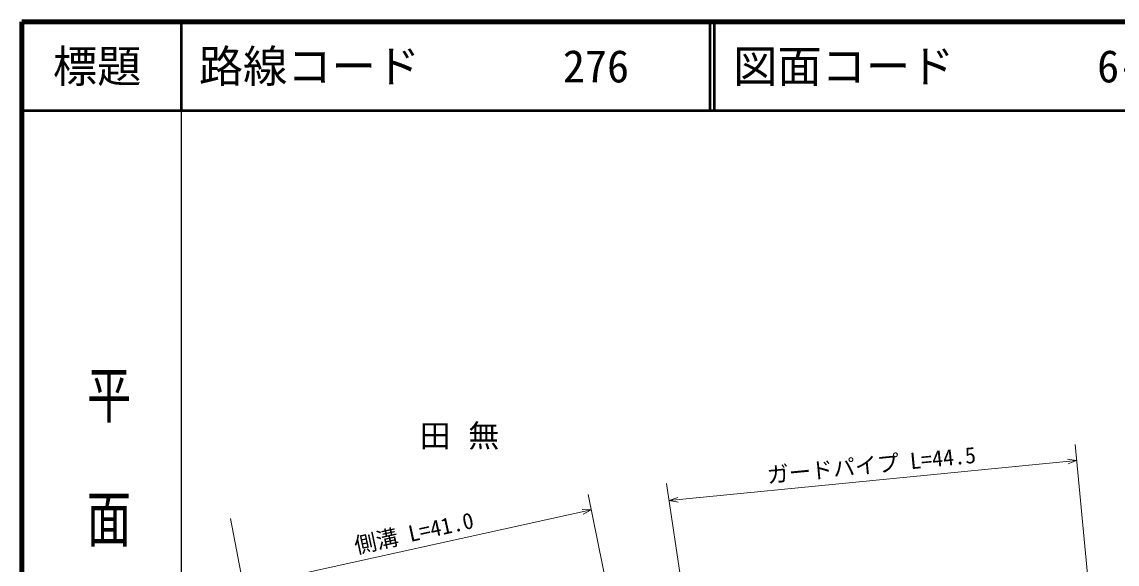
# Model space of a CAD drawing. Units: millimetres, scale not verified. Extents: x 40000 to 680000, y 20000 to 380000.
# Drawn here: x 40000 to 163777, y 318771 to 380000 of the extents above; entities that cross this region are included whole.
import ezdxf
from ezdxf.enums import TextEntityAlignment as Align

# ---------------------------------------------------------------- set-up
doc = ezdxf.new("R2010")
doc.units = ezdxf.units.MM
doc.header["$LTSCALE"] = 1000
doc.layers.add('M-BMK-HTXT', color=7, linetype='Continuous')
doc.layers.add('M-TTL-TXT', color=7, linetype='Continuous')
for name, color, linetype, lineweight in [('M-STR-HTXT', 7, 'Continuous', 13), ('M-TTL', 2, 'Continuous', 140), ('M-TTL-BAND', 7, 'Continuous', 25), ('M-TTL-LINE', 7, 'Continuous', 50)]:
    doc.layers.add(name, color=color, linetype=linetype, lineweight=lineweight)
doc.styles.add('@ＭＳ ゴシック', font='')
doc.styles.add('ＭＳ ゴシック', font='')
doc.styles.get('@ＭＳ ゴシック').set_extended_font_data('@MS Gothic')
doc.styles.get('ＭＳ ゴシック').set_extended_font_data('MS Gothic')

msp = doc.modelspace()

# ---------------------------------------------------------------- linework, layer by layer
at = {"layer": 'M-STR-HTXT'}
for p, q in [((162158, 299741), (159030, 332269)), ((159203, 330469), (158183, 330633)), ((113153, 325945), (159203, 330469)), ((159203, 330469), (158234, 330109)), ((117620, 295737), (112866, 327890)), ((110739, 293485), (103983, 326639)), ((113153, 325945), (114123, 326304)), ((113153, 325945), (114174, 325781)), ((65034, 316247), (104340, 324886)), ((104340, 324886), (103307, 324928)), ((104340, 324886), (103420, 324414)), ((72226, 278814), (63559, 323926))]:
    msp.add_line(p, q, dxfattribs=at)
at = {"layer": 'M-TTL'}
for p, q in [((40000, 380000), (40000, 20000)), ((680000, 380000), (40000, 380000))]:
    msp.add_line(p, q, dxfattribs=at)
at = {"layer": 'M-TTL-BAND'}
msp.add_line((58000, 370000), (58000, 20000), dxfattribs=at)
at = {"layer": 'M-TTL-LINE'}
for p, q in [((58000, 380000), (58000, 370000)), ((117750, 380000), (117750, 370000)), ((118250, 380000), (118250, 370000)), ((40000, 370000), (680000, 370000))]:
    msp.add_line(p, q, dxfattribs=at)

# ---------------------------------------------------------------- texts
at = {"layer": 'M-BMK-HTXT', "insert": (90444, 331692), "char_height": 2566, "attachment_point": 8, "style": 'ＭＳ ゴシック'}
msp.add_mtext('\\T1.57;田無', dxfattribs=at)
at = {"layer": 'M-STR-HTXT', "style": 'ＭＳ ゴシック'}
for s, rotation, p in [('ガードパイプ L=44.5', 5.611, (136149, 328505)), ('側溝 L=41.0', 12.396, (84623, 320859))]:
    msp.add_text(s, height=1833, rotation=rotation, dxfattribs=at).set_placement(p, align=Align.BOTTOM_CENTER)
at = {"layer": 'M-TTL-BAND', "style": '@ＭＳ ゴシック', "width": 1.4}
msp.add_text('平  面  図', height=3666, rotation=270, dxfattribs=at).set_placement((49777, 306475), align=Align.MIDDLE_RIGHT)
at = {"layer": 'M-TTL-TXT', "style": 'ＭＳ ゴシック'}
msp.add_text('標題', height=3666, dxfattribs=at).set_placement((48500, 375000), align=Align.MIDDLE_CENTER)
for s, p in [('路線コード', (60000, 375000)), ('276', (101142, 375000)), ('図面コード', (120380, 375000)), ('6-0', (161521, 375000))]:
    msp.add_text(s, height=3666, dxfattribs=at).set_placement(p, align=Align.MIDDLE_LEFT)

doc.saveas('drawing.dxf')
